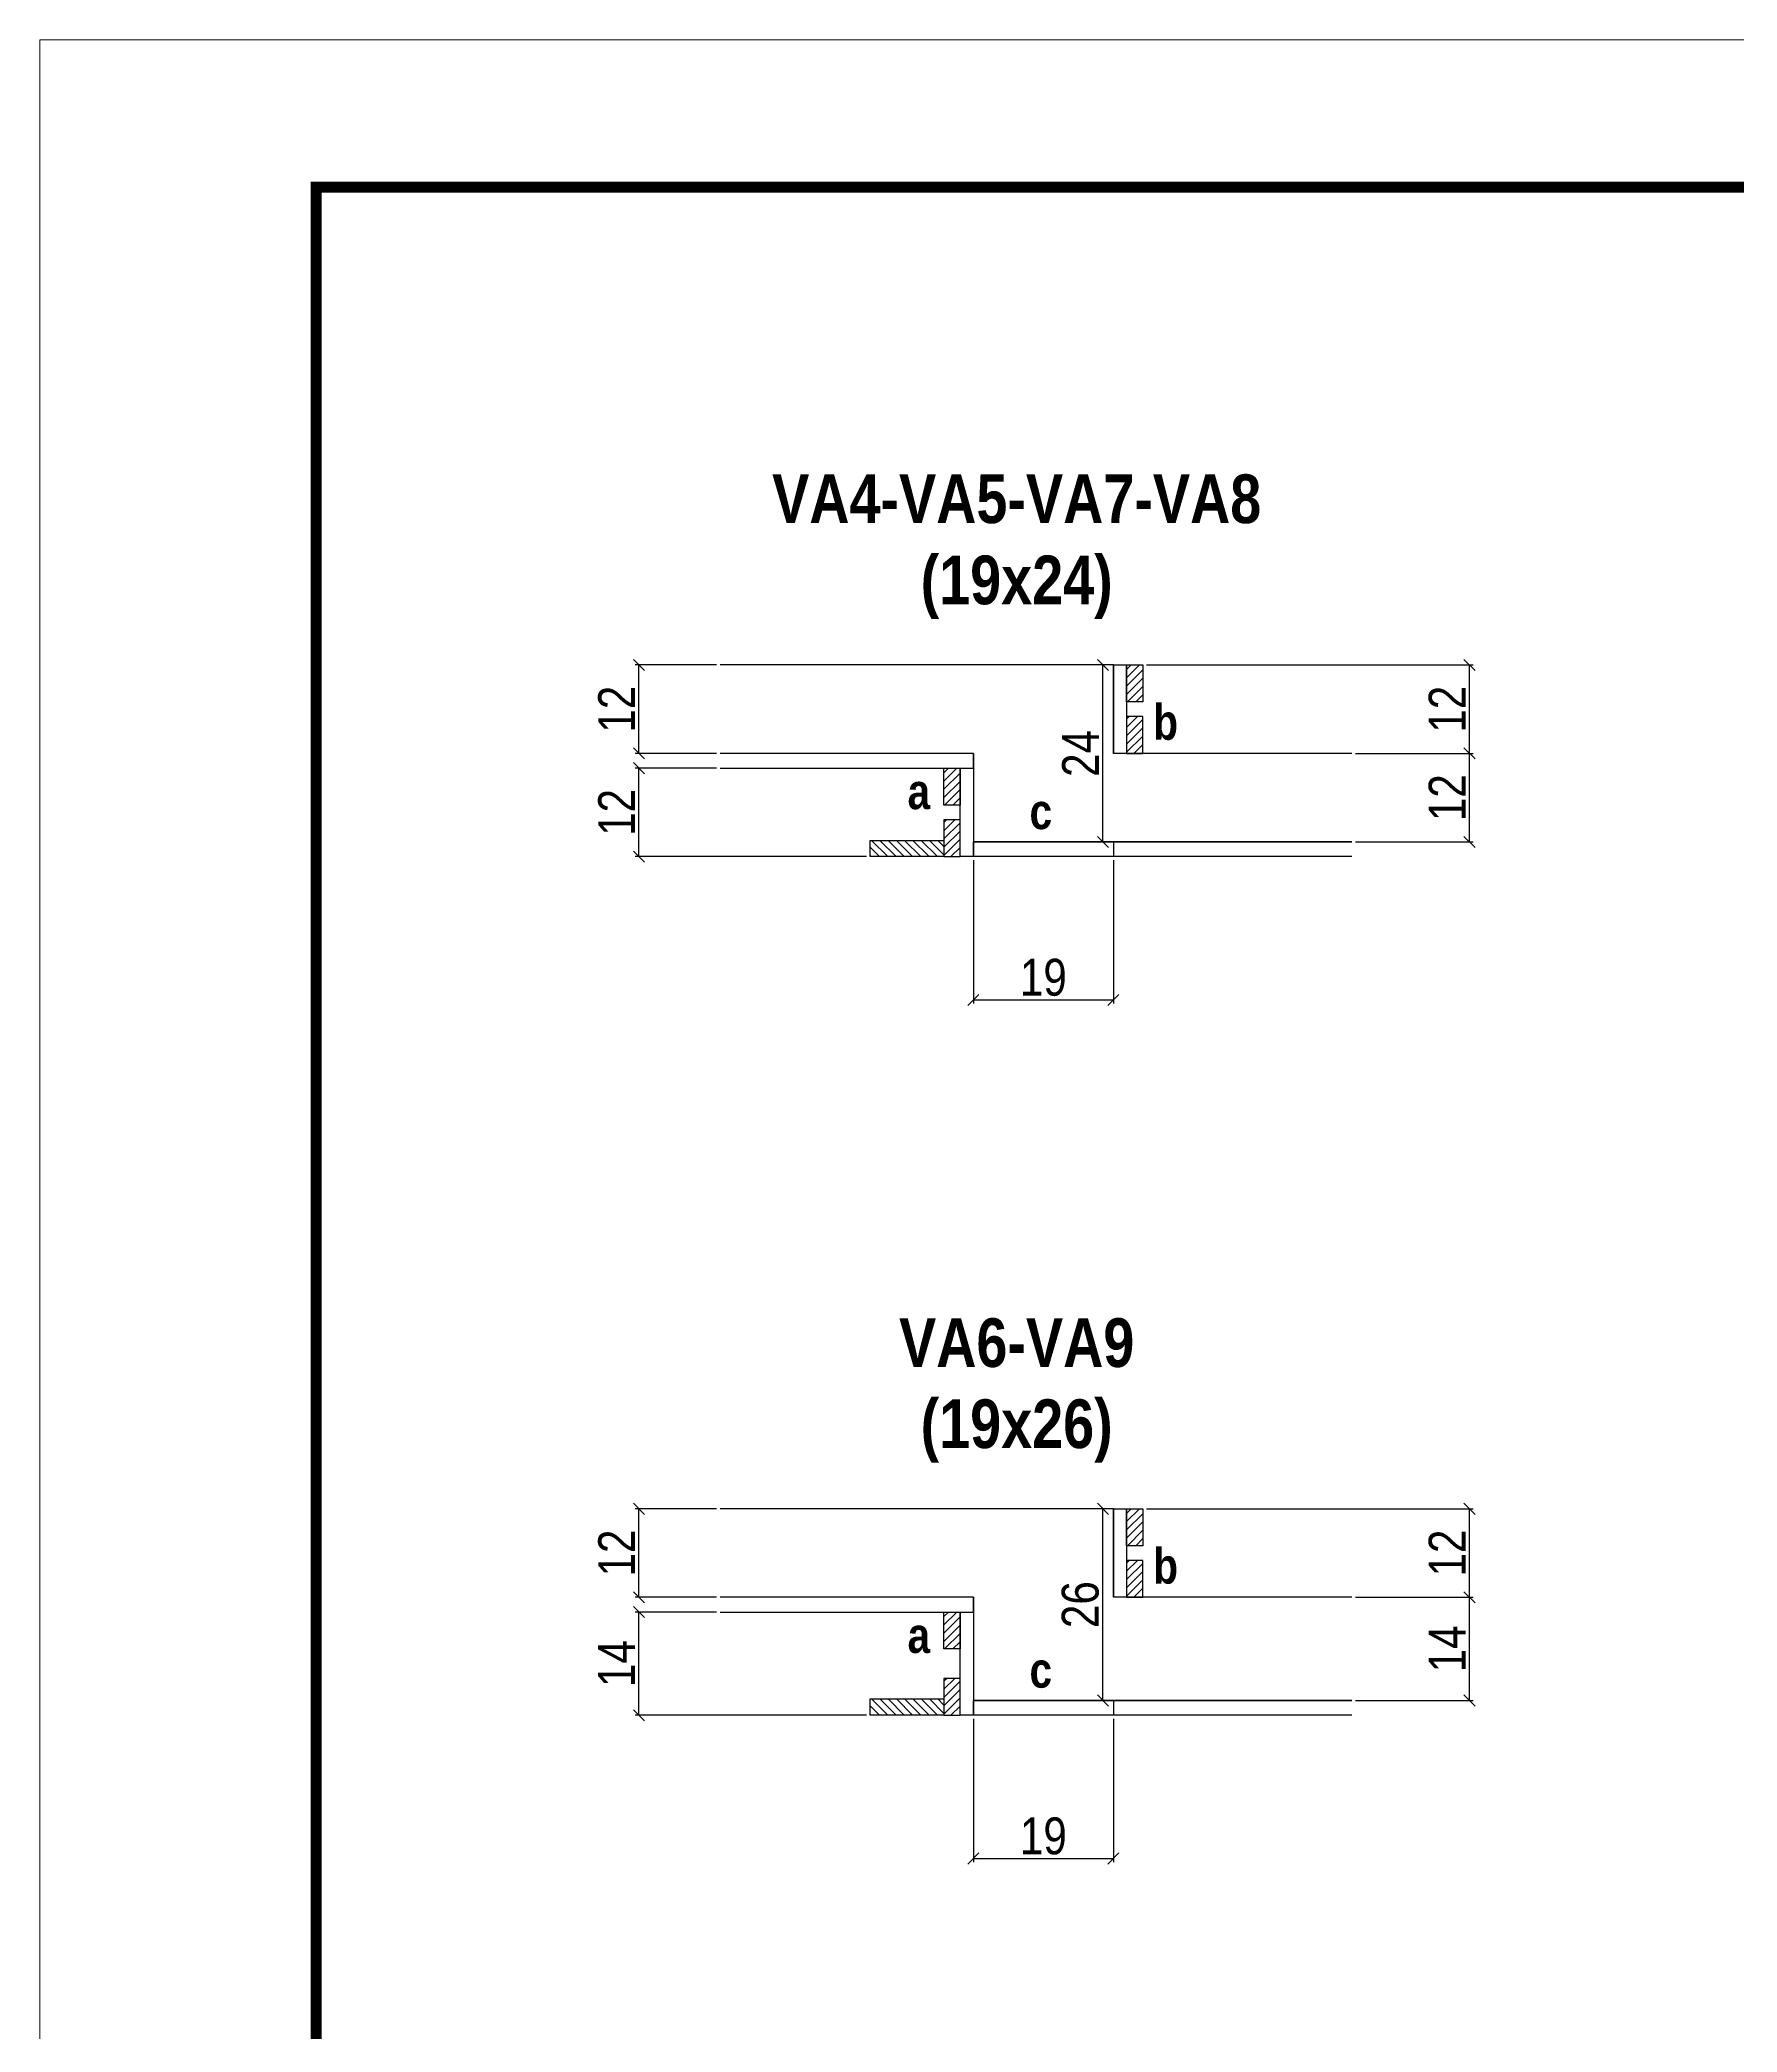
# Model space of a CAD drawing. Extents: x 3330 to 22105, y 1197 to 30204.
# Drawn here: x 6500 to 6960, y 18935 to 19476 of the extents above; entities that cross this region are included whole.
import ezdxf

# ---------------------------------------------------------------- set-up
doc = ezdxf.new("R2010")
doc.units = 0
doc.linetypes.add('DASHED', pattern=[0.75, 0.5, -0.25])
for name, color, linetype, lineweight in [('CONCRETO', 251, 'Continuous', 25), ('Folhas', 255, 'Continuous', 9), ('SARRAFO DE PRESSAO', 251, 'DASHED', 9)]:
    doc.layers.add(name, color=color, linetype=linetype, lineweight=lineweight)
for name, color, linetype in [('COTA', 241, 'Continuous'), ('detalhes', 4, 'Continuous'), ('NOMENCLATURA', 7, 'Continuous'), ('Painéis', 200, 'Continuous'), ('SARR_2.2x10', 60, 'Continuous'), ('SARR_2.2x7', 40, 'Continuous')]:
    doc.layers.add(name, color=color, linetype=linetype)
doc.styles.add('COTA TECNICA 2X', font='techl___.ttf', dxfattribs={"height": 10})
doc.styles.add('TECNICA', font='techb___.ttf', dxfattribs={"height": 10})
doc.dimstyles.new('SECAO', dxfattribs={"dimscale": 0.333333, "dimtxt": 5, "dimasz": 9, "dimexe": 3, "dimexo": 3, "dimgap": 3, "dimtad": 1, "dimdec": 1, "dimlfac": 0.5, "dimzin": 12, "dimdsep": 46, "dimtxsty": 'COTA TECNICA 2X', "dimblk1": 'OBLIQUE', "dimblk2": 'OBLIQUE', "dimsah": 1, "dimcen": 0.9, "dimclrd": 4, "dimclre": 4, "dimclrt": 240, "dimadec": 1, "dimazin": 3, "dimtfac": 1, "dimtdec": 1, "dimtmove": 0, "dimatfit": 3, "dimfxl": 1, "dimtolj": 1, "dimtzin": 12, "dimarcsym": 0})
pattern_1 = [(45, (-116767.1619, -13889.2122), (-1.122532015, 1.122532015), [])]
pattern_2 = [(45, (-116717.5619, -13861.2122), (-1.122532015, 1.122532015), [])]
pattern_3 = [(45, (-116717.5619, -14090.1628), (-1.122532015, 1.122532015), [])]

# ---------------------------------------------------------------- blocks, each defined once
blk = doc.blocks.new('9999999999')
at = {"layer": 'Folhas'}
blk.add_lwpolyline([(98138.98, 34190.21), (99623.98, 34190.21), (99623.98, 35240.21), (98138.98, 35240.21)], close=True, dxfattribs=at)
at = {"layer": 'Folhas', "color": 30, "const_width": 3}
blk.add_lwpolyline([(98213.98, 34230.21), (99583.98, 34230.21), (99583.98, 35200.21), (98213.98, 35200.21)], close=True, dxfattribs=at)
blk = doc.blocks.new('_Oblique')
at = {"color": 0, "linetype": 'ByBlock', "lineweight": -2}
blk.add_line((-0.5, -0.5), (0.5, 0.5), dxfattribs=at)
blk = doc.blocks.new('*D2912')
at = {"layer": 'COTA', "color": 4, "lineweight": -2, "transparency": 16777216}
for p, q in [((6683.31, 19278.33), (6661.29, 19278.33)), ((6662.29, 19254.33), (6662.29, 19278.33)), ((6724.01, 19254.33), (6661.29, 19254.33))]:
    blk.add_line(p, q, dxfattribs=at)
at = {"layer": 'Defpoints', "color": 0, "transparency": 16777216}
for p in [(6662.29, 19278.33), (6684.31, 19278.33), (6725.01, 19254.33)]:
    blk.add_point(p, dxfattribs=at)
at = {"layer": 'COTA', "color": 4, "lineweight": -2, "transparency": 16777216, "xscale": 3, "yscale": 3, "zscale": 3}
for p, rotation in [((6662.29, 19278.33), 90), ((6662.29, 19254.33), 270)]:
    blk.add_blockref('_Oblique', p, dxfattribs=dict(at, rotation=rotation))
at = {"layer": 'COTA', "color": 240, "transparency": 16777216, "insert": (6656.23, 19266.33), "char_height": 10, "attachment_point": 5, "rotation": 90, "style": 'COTA TECNICA 2X'}
blk.add_mtext('\\A1;12', dxfattribs=at)
blk = doc.blocks.new('*D2913')
at = {"layer": 'COTA', "color": 4, "lineweight": -2, "transparency": 16777216}
for p, q in [((6856.74, 19282.33), (6888.63, 19282.33)), ((6887.63, 19258.33), (6887.63, 19282.33)), ((6856.74, 19258.33), (6888.63, 19258.33))]:
    blk.add_line(p, q, dxfattribs=at)
at = {"layer": 'Defpoints', "color": 0, "transparency": 16777216}
for p in [(6855.74, 19282.33), (6887.63, 19282.33), (6855.74, 19258.33)]:
    blk.add_point(p, dxfattribs=at)
at = {"layer": 'COTA', "color": 4, "lineweight": -2, "transparency": 16777216, "xscale": 3, "yscale": 3, "zscale": 3}
for p, rotation in [((6887.63, 19282.33), 90), ((6887.63, 19258.33), 270)]:
    blk.add_blockref('_Oblique', p, dxfattribs=dict(at, rotation=rotation))
at = {"layer": 'COTA', "color": 240, "transparency": 16777216, "insert": (6881.57, 19270.33), "char_height": 10, "attachment_point": 5, "rotation": 90, "style": 'COTA TECNICA 2X'}
blk.add_mtext('\\A1;12', dxfattribs=at)
blk = doc.blocks.new('*D2914')
at = {"layer": 'COTA', "color": 4, "lineweight": -2, "transparency": 16777216}
for p, q in [((6800.01, 19306.33), (6888.63, 19306.33)), ((6887.63, 19282.33), (6887.63, 19306.33)), ((6856.74, 19282.33), (6888.63, 19282.33))]:
    blk.add_line(p, q, dxfattribs=at)
at = {"layer": 'Defpoints', "color": 0, "transparency": 16777216}
for p in [(6799.01, 19306.33), (6887.63, 19306.33), (6855.74, 19282.33)]:
    blk.add_point(p, dxfattribs=at)
at = {"layer": 'COTA', "color": 4, "lineweight": -2, "transparency": 16777216, "xscale": 3, "yscale": 3, "zscale": 3}
for p, rotation in [((6887.63, 19306.33), 90), ((6887.63, 19282.33), 270)]:
    blk.add_blockref('_Oblique', p, dxfattribs=dict(at, rotation=rotation))
at = {"layer": 'COTA', "color": 240, "transparency": 16777216, "insert": (6881.57, 19294.33), "char_height": 10, "attachment_point": 5, "rotation": 90, "style": 'COTA TECNICA 2X'}
blk.add_mtext('\\A1;12', dxfattribs=at)
blk = doc.blocks.new('*D2915')
at = {"layer": 'COTA', "color": 4, "lineweight": -2, "transparency": 16777216}
for p, q in [((6753.01, 19253.33), (6753.01, 19214.45)), ((6791.01, 19253.33), (6791.01, 19214.45)), ((6753.01, 19215.45), (6791.01, 19215.45))]:
    blk.add_line(p, q, dxfattribs=at)
at = {"layer": 'Defpoints', "color": 0, "transparency": 16777216}
for p in [(6753.01, 19254.33), (6791.01, 19254.33), (6791.01, 19215.45)]:
    blk.add_point(p, dxfattribs=at)
at = {"layer": 'COTA', "color": 4, "lineweight": -2, "transparency": 16777216, "xscale": 3, "yscale": 3, "zscale": 3, "rotation": 180}
blk.add_blockref('_Oblique', (6753.01, 19215.45), dxfattribs=at)
at = {"layer": 'COTA', "color": 4, "lineweight": -2, "transparency": 16777216, "xscale": 3, "yscale": 3, "zscale": 3}
blk.add_blockref('_Oblique', (6791.01, 19215.45), dxfattribs=at)
at = {"layer": 'COTA', "color": 240, "transparency": 16777216, "insert": (6772.01, 19221.54), "char_height": 10, "attachment_point": 5, "style": 'COTA TECNICA 2X'}
blk.add_mtext('\\A1;19', dxfattribs=at)
blk = doc.blocks.new('*D2916')
at = {"layer": 'COTA', "color": 4, "lineweight": -2, "transparency": 16777216}
for p, q in [((6790.01, 19306.33), (6787.17, 19306.33)), ((6788.17, 19258.33), (6788.17, 19306.33)), ((6790.01, 19258.33), (6787.17, 19258.33))]:
    blk.add_line(p, q, dxfattribs=at)
at = {"layer": 'Defpoints', "color": 0, "transparency": 16777216}
for p in [(6788.17, 19306.33), (6791.01, 19306.33), (6791.01, 19258.33)]:
    blk.add_point(p, dxfattribs=at)
at = {"layer": 'COTA', "color": 4, "lineweight": -2, "transparency": 16777216, "xscale": 3, "yscale": 3, "zscale": 3}
for p, rotation in [((6788.17, 19306.33), 90), ((6788.17, 19258.33), 270)]:
    blk.add_blockref('_Oblique', p, dxfattribs=dict(at, rotation=rotation))
at = {"layer": 'COTA', "color": 240, "transparency": 16777216, "insert": (6782.1, 19282.33), "char_height": 10, "attachment_point": 5, "rotation": 90, "style": 'COTA TECNICA 2X'}
blk.add_mtext('\\A1;24', dxfattribs=at)
blk = doc.blocks.new('*D2917')
at = {"layer": 'COTA', "color": 4, "lineweight": -2, "transparency": 16777216}
for p, q in [((6683.31, 19306.33), (6661.29, 19306.33)), ((6662.29, 19282.33), (6662.29, 19306.33)), ((6683.31, 19282.33), (6661.29, 19282.33))]:
    blk.add_line(p, q, dxfattribs=at)
at = {"layer": 'Defpoints', "color": 0, "transparency": 16777216}
for p in [(6662.29, 19306.33), (6684.31, 19306.33), (6684.31, 19282.33)]:
    blk.add_point(p, dxfattribs=at)
at = {"layer": 'COTA', "color": 4, "lineweight": -2, "transparency": 16777216, "xscale": 3, "yscale": 3, "zscale": 3}
for p, rotation in [((6662.29, 19306.33), 90), ((6662.29, 19282.33), 270)]:
    blk.add_blockref('_Oblique', p, dxfattribs=dict(at, rotation=rotation))
at = {"layer": 'COTA', "color": 240, "transparency": 16777216, "insert": (6656.23, 19294.33), "char_height": 10, "attachment_point": 5, "rotation": 90, "style": 'COTA TECNICA 2X'}
blk.add_mtext('\\A1;12', dxfattribs=at)
blk = doc.blocks.new('*D2866')
at = {"layer": 'COTA', "color": 4, "lineweight": -2, "transparency": 16777216}
for p, q in [((6683.31, 19049.38), (6661.29, 19049.38)), ((6662.29, 19021.38), (6662.29, 19049.38)), ((6724.01, 19021.38), (6661.29, 19021.38))]:
    blk.add_line(p, q, dxfattribs=at)
at = {"layer": 'Defpoints', "color": 0, "transparency": 16777216}
for p in [(6662.29, 19049.38), (6684.31, 19049.38), (6725.01, 19021.38)]:
    blk.add_point(p, dxfattribs=at)
at = {"layer": 'COTA', "color": 4, "lineweight": -2, "transparency": 16777216, "xscale": 3, "yscale": 3, "zscale": 3}
for p, rotation in [((6662.29, 19049.38), 90), ((6662.29, 19021.38), 270)]:
    blk.add_blockref('_Oblique', p, dxfattribs=dict(at, rotation=rotation))
at = {"layer": 'COTA', "color": 240, "transparency": 16777216, "insert": (6656.21, 19035.38), "char_height": 10, "attachment_point": 5, "rotation": 90, "style": 'COTA TECNICA 2X'}
blk.add_mtext('\\A1;14', dxfattribs=at)
blk = doc.blocks.new('*D2867')
at = {"layer": 'COTA', "color": 4, "lineweight": -2, "transparency": 16777216}
for p, q in [((6683.31, 19077.38), (6661.29, 19077.38)), ((6662.29, 19053.38), (6662.29, 19077.38)), ((6683.31, 19053.38), (6661.29, 19053.38))]:
    blk.add_line(p, q, dxfattribs=at)
at = {"layer": 'Defpoints', "color": 0, "transparency": 16777216}
for p in [(6662.29, 19077.38), (6684.31, 19077.38), (6684.31, 19053.38)]:
    blk.add_point(p, dxfattribs=at)
at = {"layer": 'COTA', "color": 4, "lineweight": -2, "transparency": 16777216, "xscale": 3, "yscale": 3, "zscale": 3}
for p, rotation in [((6662.29, 19077.38), 90), ((6662.29, 19053.38), 270)]:
    blk.add_blockref('_Oblique', p, dxfattribs=dict(at, rotation=rotation))
at = {"layer": 'COTA', "color": 240, "transparency": 16777216, "insert": (6656.23, 19065.38), "char_height": 10, "attachment_point": 5, "rotation": 90, "style": 'COTA TECNICA 2X'}
blk.add_mtext('\\A1;12', dxfattribs=at)
blk = doc.blocks.new('*D2868')
at = {"layer": 'COTA', "color": 4, "lineweight": -2, "transparency": 16777216}
for p, q in [((6856.74, 19053.38), (6888.63, 19053.38)), ((6887.63, 19025.38), (6887.63, 19053.38)), ((6856.74, 19025.38), (6888.63, 19025.38))]:
    blk.add_line(p, q, dxfattribs=at)
at = {"layer": 'Defpoints', "color": 0, "transparency": 16777216}
for p in [(6855.74, 19053.38), (6887.63, 19053.38), (6855.74, 19025.38)]:
    blk.add_point(p, dxfattribs=at)
at = {"layer": 'COTA', "color": 4, "lineweight": -2, "transparency": 16777216, "xscale": 3, "yscale": 3, "zscale": 3}
for p, rotation in [((6887.63, 19053.38), 90), ((6887.63, 19025.38), 270)]:
    blk.add_blockref('_Oblique', p, dxfattribs=dict(at, rotation=rotation))
at = {"layer": 'COTA', "color": 240, "transparency": 16777216, "insert": (6881.56, 19039.38), "char_height": 10, "attachment_point": 5, "rotation": 90, "style": 'COTA TECNICA 2X'}
blk.add_mtext('\\A1;14', dxfattribs=at)
blk = doc.blocks.new('*D2869')
at = {"layer": 'COTA', "color": 4, "lineweight": -2, "transparency": 16777216}
for p, q in [((6800.01, 19077.38), (6888.63, 19077.38)), ((6887.63, 19053.38), (6887.63, 19077.38)), ((6856.74, 19053.38), (6888.63, 19053.38))]:
    blk.add_line(p, q, dxfattribs=at)
at = {"layer": 'Defpoints', "color": 0, "transparency": 16777216}
for p in [(6799.01, 19077.38), (6887.63, 19077.38), (6855.74, 19053.38)]:
    blk.add_point(p, dxfattribs=at)
at = {"layer": 'COTA', "color": 4, "lineweight": -2, "transparency": 16777216, "xscale": 3, "yscale": 3, "zscale": 3}
for p, rotation in [((6887.63, 19077.38), 90), ((6887.63, 19053.38), 270)]:
    blk.add_blockref('_Oblique', p, dxfattribs=dict(at, rotation=rotation))
at = {"layer": 'COTA', "color": 240, "transparency": 16777216, "insert": (6881.57, 19065.38), "char_height": 10, "attachment_point": 5, "rotation": 90, "style": 'COTA TECNICA 2X'}
blk.add_mtext('\\A1;12', dxfattribs=at)
blk = doc.blocks.new('*D2870')
at = {"layer": 'COTA', "color": 4, "lineweight": -2, "transparency": 16777216}
for p, q in [((6753.01, 19020.38), (6753.01, 18981.5)), ((6791.01, 19020.38), (6791.01, 18981.5)), ((6753.01, 18982.5), (6791.01, 18982.5))]:
    blk.add_line(p, q, dxfattribs=at)
at = {"layer": 'Defpoints', "color": 0, "transparency": 16777216}
for p in [(6753.01, 19021.38), (6791.01, 19021.38), (6791.01, 18982.5)]:
    blk.add_point(p, dxfattribs=at)
at = {"layer": 'COTA', "color": 4, "lineweight": -2, "transparency": 16777216, "xscale": 3, "yscale": 3, "zscale": 3, "rotation": 180}
blk.add_blockref('_Oblique', (6753.01, 18982.5), dxfattribs=at)
at = {"layer": 'COTA', "color": 4, "lineweight": -2, "transparency": 16777216, "xscale": 3, "yscale": 3, "zscale": 3}
blk.add_blockref('_Oblique', (6791.01, 18982.5), dxfattribs=at)
at = {"layer": 'COTA', "color": 240, "transparency": 16777216, "insert": (6772.01, 18988.58), "char_height": 10, "attachment_point": 5, "style": 'COTA TECNICA 2X'}
blk.add_mtext('\\A1;19', dxfattribs=at)
blk = doc.blocks.new('*D2871')
at = {"layer": 'COTA', "color": 4, "lineweight": -2, "transparency": 16777216}
for p, q in [((6790.01, 19077.38), (6787.17, 19077.38)), ((6788.17, 19025.38), (6788.17, 19077.38)), ((6790.01, 19025.38), (6787.17, 19025.38))]:
    blk.add_line(p, q, dxfattribs=at)
at = {"layer": 'Defpoints', "color": 0, "transparency": 16777216}
for p in [(6788.17, 19077.38), (6791.01, 19077.38), (6791.01, 19025.38)]:
    blk.add_point(p, dxfattribs=at)
at = {"layer": 'COTA', "color": 4, "lineweight": -2, "transparency": 16777216, "xscale": 3, "yscale": 3, "zscale": 3}
for p, rotation in [((6788.17, 19077.38), 90), ((6788.17, 19025.38), 270)]:
    blk.add_blockref('_Oblique', p, dxfattribs=dict(at, rotation=rotation))
at = {"layer": 'COTA', "color": 240, "transparency": 16777216, "insert": (6782.07, 19051.38), "char_height": 10, "attachment_point": 5, "rotation": 90, "style": 'COTA TECNICA 2X'}
blk.add_mtext('\\A1;26', dxfattribs=at)

msp = doc.modelspace()

# ---------------------------------------------------------------- hatches: boundary and pattern name
at = {"layer": 'SARR_2.2x10'}
h = msp.add_hatch(dxfattribs=at)
h.set_pattern_fill('ANSI31', color=256, scale=0.5, angle=90)
h.set_pattern_definition([(135, (39918.5464, -104257.8432), (-1.122532015, -1.122532015), [])])
h.paths.add_polyline_path([(6725.01, 19258.73), (6725.01, 19254.33), (6745.01, 19254.33), (6745.01, 19258.73)])
h = msp.add_hatch(dxfattribs=at)
h.set_pattern_fill('ANSI31', color=256, scale=0.5, angle=90)
h.set_pattern_definition([(135, (39918.5464, -104490.7938), (-1.122532015, -1.122532015), [])])
h.paths.add_polyline_path([(6725.01, 19025.78), (6725.01, 19021.38), (6745.01, 19021.38), (6745.01, 19025.78)])
at = {"layer": 'SARR_2.2x7'}
h = msp.add_hatch(dxfattribs=at)
h.set_pattern_fill('ANSI31', color=256, scale=0.5)
h.set_pattern_definition(pattern_2)
h.paths.add_polyline_path([(6794.61, 19296.33), (6799.01, 19296.33), (6799.01, 19306.33), (6794.61, 19306.33)])
h = msp.add_hatch(dxfattribs=at)
h.set_pattern_fill('ANSI31', color=256, scale=0.5)
h.set_pattern_definition(pattern_2)
h.paths.add_polyline_path([(6794.61, 19292.33), (6799.01, 19292.33), (6799.01, 19282.33), (6794.61, 19282.33)])
h = msp.add_hatch(dxfattribs=at)
h.set_pattern_fill('ANSI31', color=256, scale=0.5)
h.set_pattern_definition(pattern_1)
h.paths.add_polyline_path([(6745.01, 19268.33), (6749.41, 19268.33), (6749.41, 19278.33), (6745.01, 19278.33)])
h = msp.add_hatch(dxfattribs=at)
h.set_pattern_fill('ANSI31', color=256, scale=0.5)
h.set_pattern_definition(pattern_1)
h.paths.add_polyline_path([(6745.01, 19264.33), (6749.41, 19264.33), (6749.41, 19254.33), (6745.01, 19254.33)])
h = msp.add_hatch(dxfattribs=at)
h.set_pattern_fill('ANSI31', color=256, scale=0.5)
h.set_pattern_definition(pattern_3)
h.paths.add_polyline_path([(6794.61, 19067.38), (6799.01, 19067.38), (6799.01, 19077.38), (6794.61, 19077.38)])
h = msp.add_hatch(dxfattribs=at)
h.set_pattern_fill('ANSI31', color=256, scale=0.5)
h.set_pattern_definition(pattern_3)
h.paths.add_polyline_path([(6794.61, 19063.38), (6799.01, 19063.38), (6799.01, 19053.38), (6794.61, 19053.38)])
h = msp.add_hatch(dxfattribs=at)
h.set_pattern_fill('ANSI31', color=256, scale=0.5)
h.set_pattern_definition([(45, (-116767.1619, -14118.1628), (-1.122532015, 1.122532015), [])])
h.paths.add_polyline_path([(6745.01, 19039.38), (6749.41, 19039.38), (6749.41, 19049.38), (6745.01, 19049.38)])
h = msp.add_hatch(dxfattribs=at)
h.set_pattern_fill('ANSI31', color=256, scale=0.5)
h.set_pattern_definition([(45, (-116767.1619, -14122.1628), (-1.122532015, 1.122532015), [])])
h.paths.add_polyline_path([(6745.01, 19031.38), (6749.41, 19031.38), (6749.41, 19021.38), (6745.01, 19021.38)])

# ---------------------------------------------------------------- linework, layer by layer
at = {"layer": 'CONCRETO', "linetype": 'Continuous'}
for p, q in [((6791.01, 19306.33), (6684.31, 19306.33)), ((6791.01, 19306.33), (6791.01, 19282.33)), ((6753.01, 19282.33), (6684.31, 19282.33)), ((6753.01, 19282.33), (6753.01, 19258.33)), ((6855.74, 19282.33), (6791.01, 19282.33)), ((6855.74, 19258.33), (6753.01, 19258.33)), ((6791.01, 19077.38), (6684.31, 19077.38)), ((6791.01, 19077.38), (6791.01, 19053.38)), ((6753.01, 19053.38), (6684.31, 19053.38)), ((6753.01, 19053.38), (6753.01, 19025.38)), ((6855.74, 19053.38), (6791.01, 19053.38)), ((6855.74, 19025.38), (6753.01, 19025.38))]:
    msp.add_line(p, q, dxfattribs=at)
at = {"layer": 'Painéis', "linetype": 'Continuous'}
for p, q in [((6791.01, 19258.33), (6791.01, 19254.33)), ((6791.01, 19025.38), (6791.01, 19021.38))]:
    msp.add_line(p, q, dxfattribs=at)
for points in [[(6791.01, 19282.33), (6791.01, 19306.33), (6794.61, 19306.33), (6794.61, 19282.33)], [(6749.41, 19254.33), (6749.41, 19278.33), (6753.01, 19278.33), (6753.01, 19254.33)], [(6791.01, 19053.38), (6791.01, 19077.38), (6794.61, 19077.38), (6794.61, 19053.38)], [(6749.41, 19021.38), (6749.41, 19049.38), (6753.01, 19049.38), (6753.01, 19021.38)]]:
    msp.add_lwpolyline(points, close=True, dxfattribs=at)
at = {"layer": 'Painéis', "linetype": 'Continuous', "elevation": 0}
for points in [[(6684.31, 19278.33), (6753.01, 19278.33), (6753.01, 19282.33), (6684.31, 19282.33)], [(6684.31, 19049.38), (6753.01, 19049.38), (6753.01, 19053.38), (6684.31, 19053.38)]]:
    msp.add_lwpolyline(points, dxfattribs=at)
at = {"layer": 'Painéis', "linetype": 'Continuous'}
for points in [[(6855.74, 19254.33), (6753.01, 19254.33), (6753.01, 19258.33), (6855.74, 19258.33)], [(6855.74, 19021.38), (6753.01, 19021.38), (6753.01, 19025.38), (6855.74, 19025.38)]]:
    msp.add_lwpolyline(points, dxfattribs=at)
at = {"layer": 'SARR_2.2x10'}
for points in [[(6725.01, 19258.73), (6745.01, 19258.73), (6745.01, 19254.33), (6725.01, 19254.33)], [(6725.01, 19025.78), (6745.01, 19025.78), (6745.01, 19021.38), (6725.01, 19021.38)]]:
    msp.add_lwpolyline(points, close=True, dxfattribs=at)
at = {"layer": 'SARR_2.2x7'}
for points in [[(6799.01, 19306.33), (6799.01, 19296.33), (6794.61, 19296.33), (6794.61, 19306.33)], [(6799.01, 19282.33), (6799.01, 19292.33), (6794.61, 19292.33), (6794.61, 19282.33)], [(6749.41, 19278.33), (6749.41, 19268.33), (6745.01, 19268.33), (6745.01, 19278.33)], [(6749.41, 19254.33), (6749.41, 19264.33), (6745.01, 19264.33), (6745.01, 19254.33)], [(6799.01, 19077.38), (6799.01, 19067.38), (6794.61, 19067.38), (6794.61, 19077.38)], [(6799.01, 19053.38), (6799.01, 19063.38), (6794.61, 19063.38), (6794.61, 19053.38)], [(6749.41, 19049.38), (6749.41, 19039.38), (6745.01, 19039.38), (6745.01, 19049.38)], [(6749.41, 19021.38), (6749.41, 19031.38), (6745.01, 19031.38), (6745.01, 19021.38)]]:
    msp.add_lwpolyline(points, close=True, dxfattribs=at)

# ---------------------------------------------------------------- block references
at = {"layer": 'SARRAFO DE PRESSAO', "color": 6, "linetype": 'ByBlock'}
msp.add_blockref('9999999999', (-91639.25, -15764.26), dxfattribs=at)

# ---------------------------------------------------------------- texts
at = {"layer": 'detalhes', "style": 'TECNICA'}
for s, p in [('b', (6801.83, 19286.05)), ('a', (6735.17, 19267.22)), ('c', (6768.26, 19261.8)), ('b', (6801.83, 19057.1)), ('a', (6735.17, 19038.27)), ('c', (6768.26, 19028.85))]:
    msp.add_text(s, height=9.6, dxfattribs=at).set_placement(p)
at = {"layer": 'NOMENCLATURA', "char_height": 13.2, "attachment_point": 2, "style": 'TECNICA'}
for s, insert in [('VA4-VA5-VA7-VA8\\P(19x24)', (6764.77, 19358.02)), ('VA6-VA9\\P(19x26)', (6764.77, 19129.07))]:
    msp.add_mtext_dynamic_manual_height_columns(s, width=300.2766, gutter_width=1, heights=[0], dxfattribs=dict(at, insert=insert))

# ---------------------------------------------------------------- dimensions: what is measured, and where the dimension line sits
at = {"layer": 'COTA'}
for base, p1, p2, picture, middle in [((6662.29, 19306.33), (6684.31, 19282.33), (6684.31, 19306.33), '*D2917', (6656.23, 19294.33)), ((6788.17, 19306.33), (6791.01, 19258.33), (6791.01, 19306.33), '*D2916', (6782.1, 19282.33)), ((6887.63, 19306.33), (6855.74, 19282.33), (6799.01, 19306.33), '*D2914', (6881.57, 19294.33)), ((6887.63, 19282.33), (6855.74, 19258.33), (6855.74, 19282.33), '*D2913', (6881.57, 19270.33)), ((6662.29, 19278.33), (6725.01, 19254.33), (6684.31, 19278.33), '*D2912', (6656.23, 19266.33)), ((6662.29, 19077.38), (6684.31, 19053.38), (6684.31, 19077.38), '*D2867', (6656.23, 19065.38)), ((6788.17, 19077.38), (6791.01, 19025.38), (6791.01, 19077.38), '*D2871', (6782.07, 19051.38)), ((6887.63, 19077.38), (6855.74, 19053.38), (6799.01, 19077.38), '*D2869', (6881.57, 19065.38)), ((6887.63, 19053.38), (6855.74, 19025.38), (6855.74, 19053.38), '*D2868', (6881.56, 19039.38)), ((6662.29, 19049.38), (6725.01, 19021.38), (6684.31, 19049.38), '*D2866', (6656.21, 19035.38))]:
    dim = msp.add_linear_dim(base=base, p1=p1, p2=p2, angle=90, dimstyle='SECAO', dxfattribs=at)
    dim.commit()
    dim.dimension.update_dxf_attribs({"geometry": picture, "text_midpoint": middle})
for base, p1, p2, picture, middle in [((6791.01, 19215.45), (6753.01, 19254.33), (6791.01, 19254.33), '*D2915', (6772.01, 19221.54)), ((6791.01, 18982.5), (6753.01, 19021.38), (6791.01, 19021.38), '*D2870', (6772.01, 18988.58))]:
    dim = msp.add_linear_dim(base=base, p1=p1, p2=p2, dimstyle='SECAO', dxfattribs=at)
    dim.commit()
    dim.dimension.update_dxf_attribs({"geometry": picture, "text_midpoint": middle})

doc.saveas('drawing.dxf')
